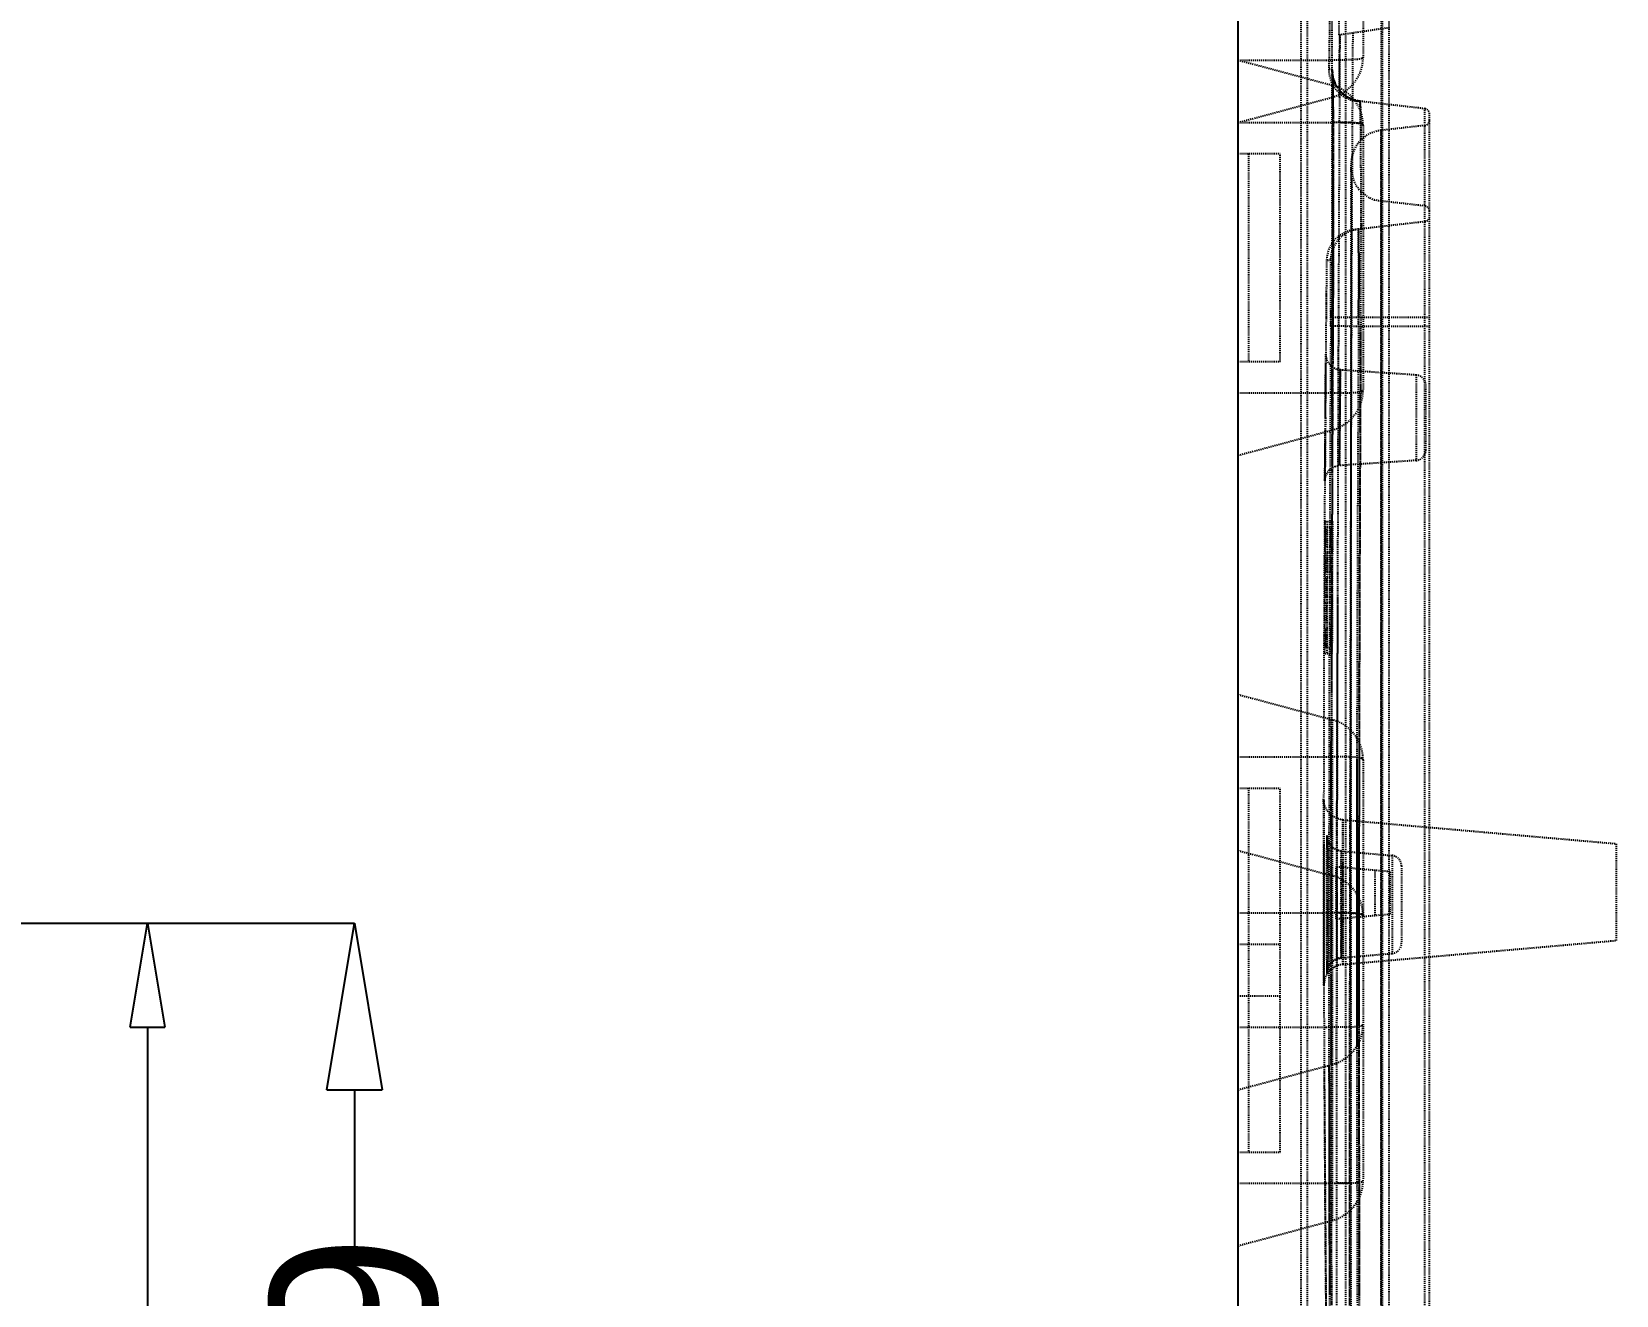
# Model space of a CAD drawing. Header units: millimetres. Extents: x 2604 to 3411, y 1248 to 1867.
# Drawn here: x 3138.2 to 3290.6, y 1534.2 to 1655.7 of the extents above; entities that cross this region are included whole.
import ezdxf

# ---------------------------------------------------------------- set-up
doc = ezdxf.new("R2010")
doc.units = ezdxf.units.MM
doc.linetypes.add('HIDDEN', pattern=[0.2, 0.1, -0.1])
doc.layers.add('DEFAULT_2', color=8, linetype='HIDDEN')
doc.styles.get("Standard").update_dxf_attribs({"font": 'arial.ttf'})
doc.dimstyles.new('STANDARD$0', dxfattribs={"dimscale": 2, "dimtxt": 3, "dimasz": 3, "dimexe": 1.25, "dimexo": 0.625, "dimgap": 0.5, "dimtad": 0, "dimdsep": 46, "dimlunit": 6, "dimtxsty": 'Standard', "dimblk": 'CLOSEDBLANK', "dimcen": 0, "dimclrt": 2, "dimazin": 2, "dimtfac": 2, "dimtmove": 1, "dimatfit": 3, "dimfxl": 0, "dimtolj": 1, "dimtzin": 0, "dimarcsym": 0})

# ---------------------------------------------------------------- blocks, each defined once
blk = doc.blocks.new('_ClosedBlank')
at = {"color": 0, "linetype": 'ByBlock', "lineweight": -2}
for p, q in [((-1, 0.1667), (0, 0)), ((-1, 0.1667), (-1, -0.1667)), ((0, 0), (-1, -0.1667))]:
    blk.add_line(p, q, dxfattribs=at)
blk = doc.blocks.new('*D12')
at = {"color": 4, "lineweight": -2, "transparency": 16777216}
for p, q in [((3112.88, 1570.02), (3149.36, 1570.02)), ((3149.36, 1560.02), (3149.36, 1505.21)), ((3149.36, 1437.94), (3149.36, 1456.5)), ((3050.21, 1427.94), (3149.36, 1427.94))]:
    blk.add_line(p, q, dxfattribs=at)
at = {"layer": 'Defpoints', "color": 0, "transparency": 16777216}
for p in [(3112.88, 1570.02), (3050.21, 1427.94), (3149.36, 1427.94)]:
    blk.add_point(p, dxfattribs=at)
at = {"color": 4, "lineweight": -2, "transparency": 16777216, "xscale": 10, "yscale": 10, "zscale": 10}
for p, rotation in [((3149.36, 1570.02), 90), ((3149.36, 1427.94), 270)]:
    blk.add_blockref('_ClosedBlank', p, dxfattribs=dict(at, rotation=rotation))
at = {"color": 6, "transparency": 16777216, "insert": (3149.36, 1480.86), "char_height": 12, "attachment_point": 5, "rotation": 90}
blk.add_mtext('\\A1;142.09', dxfattribs=at)
blk = doc.blocks.new('*D14')
at = {"color": 4, "lineweight": -2, "transparency": 16777216}
for p, q in [((3112.88, 1570.02), (3169.26, 1570.02)), ((3169.26, 1554.02), (3169.26, 1538.34)), ((3169.26, 1403.94), (3169.26, 1473.39)), ((3050.21, 1387.94), (3169.26, 1387.94))]:
    blk.add_line(p, q, dxfattribs=at)
at = {"layer": 'Defpoints', "color": 0, "transparency": 16777216}
for p in [(3112.88, 1570.02), (3169.26, 1570.02), (3050.21, 1387.94)]:
    blk.add_point(p, dxfattribs=at)
at = {"color": 4, "lineweight": -2, "transparency": 16777216, "xscale": 16, "yscale": 16, "zscale": 16}
for p, rotation in [((3169.26, 1570.02), 90), ((3169.26, 1387.94), 270)]:
    blk.add_blockref('_ClosedBlank', p, dxfattribs=dict(at, rotation=rotation))
at = {"color": 6, "transparency": 16777216, "insert": (3169.26, 1505.87), "char_height": 16, "attachment_point": 5, "rotation": 90}
blk.add_mtext('\\A1;182.09', dxfattribs=at)

msp = doc.modelspace()

# ---------------------------------------------------------------- linework, layer by layer
at = {"color": 7, "linetype": 'Continuous'}
msp.add_line((3254.223, 1355.021), (3254.223, 1785.021), dxfattribs=at)
at = {"layer": 'DEFAULT_2', "color": 8, "linetype": 'HIDDEN'}
for p, q in [((3268.726, 1448.935), (3268.726, 1703.845)), ((3267.971, 1692.99), (3267.971, 1452.453)), ((3268.061, 1693.352), (3268.061, 1451.562)), ((3260.229, 1691.586), (3260.229, 1453.415)), ((3260.847, 1691.569), (3260.847, 1453.446)), ((3264.524, 1691.391), (3264.521, 1453.786)), ((3263.258, 1617.442), (3263.258, 1682.6)), ((3263.337, 1678.743), (3262.934, 1652.119)), ((3266.223, 1678.736), (3266.223, 1653.305)), ((3263.92, 1655.458), (3263.952, 1661.07)), ((3263.92, 1655.458), (3268.826, 1656.17)), ((3263.95, 1649.701), (3263.979, 1655.466)), ((3263.979, 1655.466), (3263.962, 1652.116)), ((3265.226, 1655.647), (3265.201, 1650.649)), ((3254.223, 1653.021), (3263.258, 1653.021)), ((3254.223, 1653.021), (3263.258, 1650.6)), ((3263.247, 1652.084), (3262.952, 1652.118)), ((3263.96, 1651.699), (3263.951, 1649.88)), ((3263.962, 1652.116), (3263.96, 1651.699)), ((3263.288, 1651.366), (3263.297, 1651.004)), ((3263.297, 1651.004), (3263.307, 1650.513)), ((3263.306, 1650.527), (3263.319, 1649.591)), ((3263.951, 1649.88), (3263.95, 1649.701)), ((3254.223, 1647.021), (3263.258, 1649.442)), ((3263.319, 1649.591), (3263.338, 1647.39)), ((3263.949, 1649.439), (3263.887, 1636.048)), ((3263.95, 1649.701), (3263.949, 1649.439)), ((3263.949, 1649.439), (3263.95, 1649.701)), ((3272.163, 1648.343), (3265.608, 1649.09)), ((3272.163, 1490.139), (3272.163, 1648.343)), ((3254.223, 1647.021), (3263.258, 1647.021)), ((3263.258, 1647.021), (3263.342, 1647.021)), ((3263.338, 1647.423), (3263.354, 1642.263)), ((3272.609, 1490.638), (3272.609, 1647.844)), ((3266.223, 1646.736), (3266.223, 1621.305)), ((3272.163, 1646.735), (3267.923, 1646.252)), ((3267.923, 1646.252), (3267.923, 1492.23)), ((3254.223, 1644.021), (3258.265, 1644.021)), ((3255.223, 1644.021), (3255.223, 1624.021)), ((3258.265, 1624.021), (3258.265, 1644.021)), ((3263.354, 1642.323), (3263.343, 1633.227)), ((3265.071, 1495.425), (3265.071, 1643.057)), ((3272.163, 1638.988), (3267.923, 1639.471)), ((3272.163, 1637.481), (3265.389, 1636.709)), ((3266.028, 1637.28), (3266.027, 1636.803)), ((3266.027, 1636.803), (3266.027, 1636.731)), ((3263.887, 1636.048), (3263.854, 1628.278)), ((3262.716, 1633.76), (3262.661, 1628.178)), ((3262.716, 1633.759), (3262.686, 1630.799)), ((3263.097, 1633.777), (3262.716, 1633.746)), ((3262.716, 1633.746), (3262.716, 1633.745)), ((3263.343, 1633.327), (3263.322, 1628.28)), ((3262.686, 1630.799), (3262.662, 1628.286)), ((3263.322, 1628.28), (3263.323, 1628.555)), ((3262.661, 1628.178), (3262.63, 1624.729)), ((3262.662, 1628.286), (3262.661, 1628.178)), ((3265.79, 1627.41), (3263.117, 1627.428)), ((3263.321, 1628.176), (3263.303, 1624.726)), ((3263.322, 1628.28), (3263.321, 1628.176)), ((3263.322, 1628.28), (3263.322, 1628.28)), ((3263.322, 1628.28), (3263.322, 1628.28)), ((3265.995, 1628.264), (3263.322, 1628.28)), ((3263.854, 1628.278), (3263.835, 1623.22)), ((3272.609, 1628.264), (3265.071, 1628.264)), ((3272.609, 1627.41), (3265.071, 1627.41)), ((3265.793, 1628.268), (3265.79, 1627.41)), ((3265.995, 1628.264), (3265.991, 1627.406)), ((3254.223, 1624.021), (3258.265, 1624.021)), ((3262.601, 1618.639), (3262.638, 1624.729)), ((3262.63, 1624.729), (3262.622, 1623.83)), ((3263.303, 1624.726), (3263.296, 1623.222)), ((3262.622, 1623.83), (3262.58, 1618.64)), ((3263.296, 1623.222), (3263.274, 1618.637)), ((3263.835, 1623.22), (3263.802, 1614.033)), ((3271.312, 1622.736), (3264.038, 1623.219)), ((3271.312, 1622.736), (3271.312, 1614.521)), ((3254.223, 1621.021), (3263.258, 1621.021)), ((3272.25, 1615.525), (3272.25, 1621.732)), ((3262.58, 1618.64), (3262.572, 1617.594)), ((3263.274, 1618.637), (3263.269, 1617.591)), ((3254.223, 1615.021), (3263.258, 1617.442)), ((3262.572, 1617.594), (3262.561, 1616.063)), ((3263.269, 1617.591), (3263.254, 1614.035)), ((3262.561, 1616.063), (3262.539, 1612.778)), ((3263.254, 1614.035), (3263.248, 1612.597)), ((3263.802, 1614.033), (3263.782, 1608.062)), ((3271.312, 1614.521), (3263.95, 1614.032)), ((3262.539, 1612.778), (3262.538, 1612.6)), ((3262.551, 1612.619), (3262.551, 1612.602)), ((3263.248, 1612.597), (3263.232, 1608.639)), ((3262.54, 1595.948), (3262.592, 1608.64)), ((3263.256, 1608.065), (3262.591, 1608.065)), ((3262.592, 1608.64), (3263.278, 1608.64)), ((3262.615, 1606.217), (3262.624, 1608.065)), ((3262.672, 1606.217), (3262.681, 1608.065)), ((3262.705, 1606.217), (3262.714, 1608.065)), ((3262.741, 1606.217), (3262.749, 1608.065)), ((3262.773, 1608.064), (3262.765, 1606.216)), ((3262.776, 1608.64), (3262.773, 1608.064)), ((3263.042, 1595.948), (3263.094, 1608.64)), ((3263.118, 1606.217), (3263.126, 1608.065)), ((3263.175, 1606.217), (3263.183, 1608.065)), ((3263.208, 1606.217), (3263.216, 1608.065)), ((3263.23, 1608.062), (3263.223, 1606.214)), ((3263.232, 1608.639), (3263.23, 1608.062)), ((3263.278, 1608.64), (3263.231, 1595.948)), ((3263.782, 1608.062), (3263.777, 1606.215)), ((3263.248, 1606.217), (3262.606, 1606.217)), ((3262.765, 1606.216), (3262.763, 1605.641)), ((3263.223, 1606.214), (3263.221, 1605.639)), ((3263.777, 1606.215), (3263.775, 1605.639)), ((3263.246, 1605.641), (3262.58, 1605.641)), ((3262.605, 1603.794), (3262.613, 1605.641)), ((3262.662, 1603.794), (3262.67, 1605.641)), ((3262.695, 1603.794), (3262.703, 1605.641)), ((3262.75, 1603.794), (3262.758, 1605.641)), ((3262.763, 1605.641), (3262.755, 1603.793)), ((3263.107, 1603.794), (3263.115, 1605.641)), ((3263.165, 1603.794), (3263.172, 1605.641)), ((3263.198, 1603.794), (3263.206, 1605.641)), ((3263.221, 1605.639), (3263.215, 1603.791)), ((3263.775, 1605.639), (3263.769, 1603.792)), ((3263.236, 1603.218), (3262.569, 1603.218)), ((3263.238, 1603.794), (3262.595, 1603.794)), ((3262.595, 1601.37), (3262.602, 1603.218)), ((3262.653, 1601.37), (3262.66, 1603.218)), ((3262.686, 1601.37), (3262.693, 1603.218)), ((3262.722, 1601.37), (3262.729, 1603.218)), ((3262.753, 1603.217), (3262.746, 1601.37)), ((3262.755, 1603.793), (3262.753, 1603.217)), ((3263.097, 1601.37), (3263.105, 1603.218)), ((3263.155, 1601.37), (3263.162, 1603.218)), ((3263.188, 1601.37), (3263.196, 1603.218)), ((3263.213, 1603.215), (3263.207, 1601.368)), ((3263.215, 1603.791), (3263.213, 1603.215)), ((3263.768, 1603.215), (3263.762, 1601.368)), ((3263.769, 1603.792), (3263.768, 1603.215)), ((3263.229, 1601.37), (3262.585, 1601.37)), ((3262.746, 1601.37), (3262.744, 1600.794)), ((3263.207, 1601.368), (3263.205, 1600.792)), ((3263.762, 1601.368), (3263.761, 1600.792)), ((3263.227, 1600.795), (3262.559, 1600.795)), ((3262.586, 1598.947), (3262.593, 1600.795)), ((3262.644, 1598.947), (3262.651, 1600.795)), ((3262.677, 1598.947), (3262.684, 1600.795)), ((3262.714, 1598.947), (3262.72, 1600.795)), ((3262.744, 1600.794), (3262.738, 1598.946)), ((3263.088, 1598.947), (3263.095, 1600.795)), ((3263.147, 1598.947), (3263.153, 1600.795)), ((3263.18, 1598.947), (3263.186, 1600.795)), ((3263.205, 1600.792), (3263.199, 1598.944)), ((3263.76, 1600.375), (3263.756, 1598.946)), ((3263.761, 1600.792), (3263.76, 1600.375)), ((3263.219, 1598.371), (3262.55, 1598.371)), ((3263.221, 1598.947), (3262.576, 1598.947)), ((3262.578, 1596.524), (3262.584, 1598.371)), ((3262.615, 1598.371), (3262.609, 1596.524)), ((3262.653, 1596.524), (3262.658, 1598.371)), ((3262.687, 1596.524), (3262.693, 1598.371)), ((3262.725, 1596.524), (3262.731, 1598.371)), ((3262.736, 1598.371), (3262.73, 1596.526)), ((3262.738, 1598.946), (3262.736, 1598.371)), ((3263.08, 1596.524), (3263.086, 1598.371)), ((3263.118, 1598.371), (3263.112, 1596.524)), ((3263.155, 1596.524), (3263.161, 1598.371)), ((3263.19, 1596.524), (3263.196, 1598.371)), ((3263.197, 1598.369), (3263.192, 1596.652)), ((3263.199, 1598.944), (3263.197, 1598.369)), ((3263.754, 1598.37), (3263.749, 1596.523)), ((3263.756, 1598.946), (3263.754, 1598.37)), ((3263.192, 1596.652), (3263.192, 1596.524)), ((3262.54, 1595.948), (3263.231, 1595.948)), ((3263.213, 1596.524), (3262.544, 1596.524)), ((3262.73, 1596.526), (3262.728, 1595.948)), ((3263.191, 1595.947), (3263.181, 1592.257)), ((3263.192, 1596.524), (3263.191, 1595.947)), ((3263.749, 1596.523), (3263.732, 1589.599)), ((3254.223, 1592.021), (3263.258, 1589.6)), ((3263.181, 1592.257), (3263.175, 1589.6)), ((3262.442, 1589.601), (3262.433, 1581.978)), ((3262.442, 1589.817), (3262.442, 1589.601)), ((3262.962, 1589.601), (3262.96, 1588.638)), ((3262.963, 1589.678), (3262.962, 1589.601)), ((3263.151, 1575.429), (3263.173, 1588.919)), ((3263.175, 1589.6), (3263.16, 1581.977)), ((3263.173, 1588.919), (3263.175, 1589.6)), ((3263.258, 1589.6), (3263.258, 1541.442)), ((3263.703, 1575.429), (3263.731, 1589.42)), ((3263.731, 1589.42), (3263.712, 1580.126)), ((3263.732, 1589.599), (3263.731, 1589.42)), ((3263.731, 1589.42), (3263.732, 1589.599)), ((3262.96, 1588.638), (3262.941, 1575.429)), ((3264.975, 1588.607), (3264.925, 1557.389)), ((3265.632, 1587.819), (3265.628, 1585.736)), ((3254.223, 1586.021), (3263.258, 1586.021)), ((3265.843, 1587.384), (3265.84, 1585.736)), ((3265.628, 1585.736), (3265.615, 1560.305)), ((3266.223, 1585.736), (3266.223, 1545.305)), ((3254.223, 1583.021), (3258.265, 1583.021)), ((3255.223, 1583.021), (3255.223, 1548.021)), ((3258.265, 1548.021), (3258.265, 1583.021)), ((3262.433, 1581.978), (3262.434, 1581.812)), ((3262.44, 1577.493), (3262.433, 1581.978)), ((3262.434, 1581.812), (3262.44, 1577.494)), ((3263.16, 1581.977), (3263.158, 1580.931)), ((3263.158, 1580.463), (3263.155, 1578.457)), ((3263.158, 1580.931), (3263.158, 1580.463)), ((3263.711, 1579.975), (3263.706, 1577.102)), ((3263.712, 1580.126), (3263.711, 1579.975)), ((3264.267, 1579.975), (3290.567, 1577.674)), ((3264.29, 1566.069), (3264.267, 1579.975)), ((3264.268, 1579.975), (3264.272, 1577.575)), ((3263.155, 1578.298), (3263.154, 1577.494)), ((3263.155, 1578.457), (3263.155, 1578.298)), ((3254.223, 1577.021), (3263.258, 1574.6)), ((3262.44, 1577.494), (3262.452, 1566.691)), ((3262.452, 1566.69), (3262.44, 1577.493)), ((3262.773, 1578.027), (3262.78, 1577.692)), ((3262.78, 1577.692), (3262.789, 1576.928)), ((3262.789, 1576.928), (3262.8, 1575.386)), ((3263.153, 1576.964), (3263.151, 1575.43)), ((3263.154, 1577.494), (3263.153, 1576.964)), ((3263.706, 1576.963), (3263.703, 1575.429)), ((3263.706, 1577.102), (3263.706, 1576.963)), ((3264.124, 1576.962), (3269.012, 1576.535)), ((3264.272, 1577.575), (3264.275, 1575.91)), ((3290.567, 1577.674), (3290.567, 1568.368)), ((3262.8, 1575.386), (3262.808, 1572.321)), ((3263.629, 1570.421), (3263.637, 1575.434)), ((3268.788, 1574.983), (3263.637, 1575.434)), ((3263.69, 1575.429), (3263.686, 1572.927)), ((3263.703, 1575.429), (3263.695, 1570.426)), ((3263.695, 1570.426), (3263.703, 1575.429)), ((3264.275, 1575.91), (3264.278, 1574.011)), ((3269.012, 1576.535), (3269.012, 1567.128)), ((3269.929, 1575.533), (3269.929, 1568.129)), ((3264.278, 1574.011), (3264.283, 1570.413)), ((3267.366, 1575.108), (3267.366, 1570.748)), ((3268.788, 1574.983), (3268.788, 1570.872)), ((3262.808, 1572.321), (3262.803, 1568.954)), ((3263.686, 1572.927), (3263.682, 1570.426)), ((3254.223, 1571.021), (3263.258, 1571.021)), ((3268.788, 1570.872), (3263.629, 1570.421)), ((3262.939, 1570.426), (3262.945, 1556.442)), ((3263.147, 1570.426), (3263.145, 1566.702)), ((3263.145, 1556.442), (3263.147, 1570.426)), ((3263.679, 1556.602), (3263.695, 1570.426)), ((3263.695, 1570.426), (3263.69, 1566.701)), ((3264.283, 1570.413), (3264.284, 1570.133)), ((3264.284, 1570.133), (3264.288, 1567.172)), ((3254.223, 1568.021), (3258.265, 1568.021)), ((3262.803, 1568.954), (3262.792, 1567.142)), ((3264.289, 1566.069), (3290.567, 1568.368)), ((3262.452, 1566.691), (3262.455, 1564.104)), ((3262.455, 1564.104), (3262.452, 1566.69)), ((3262.784, 1566.337), (3262.778, 1565.928)), ((3262.792, 1567.142), (3262.784, 1566.337)), ((3263.145, 1566.149), (3263.144, 1565.546)), ((3263.145, 1566.702), (3263.145, 1566.149)), ((3263.69, 1566.555), (3263.689, 1566.07)), ((3263.689, 1566.07), (3263.689, 1565.904)), ((3263.69, 1566.701), (3263.69, 1566.555)), ((3264.123, 1566.7), (3269.012, 1567.128)), ((3264.288, 1567.172), (3264.289, 1566.069)), ((3263.144, 1565.546), (3263.144, 1565.368)), ((3263.144, 1565.368), (3263.144, 1565.204)), ((3263.144, 1565.204), (3263.144, 1565.017)), ((3263.144, 1565.017), (3263.144, 1564.061)), ((3263.689, 1565.904), (3263.679, 1556.602)), ((3258.265, 1563.021), (3254.223, 1563.021)), ((3262.455, 1564.104), (3262.454, 1564.06)), ((3262.454, 1564.06), (3262.455, 1564.104)), ((3262.454, 1564.06), (3262.482, 1556.438)), ((3263.144, 1564.061), (3263.145, 1556.441)), ((3254.223, 1560.021), (3263.258, 1560.021)), ((3265.615, 1560.305), (3265.616, 1558.213)), ((3265.818, 1560.305), (3265.818, 1558.603)), ((3265.818, 1558.603), (3265.849, 1534.251)), ((3254.223, 1554.021), (3263.258, 1556.442)), ((3262.482, 1556.438), (3262.483, 1556.234)), ((3262.483, 1556.234), (3262.485, 1555.858)), ((3262.485, 1555.858), (3262.712, 1524.445)), ((3262.945, 1556.442), (3262.945, 1556.36)), ((3263.145, 1556.441), (3263.146, 1555.811)), ((3263.146, 1555.811), (3263.159, 1543.081)), ((3263.679, 1556.602), (3263.678, 1556.441)), ((3263.678, 1556.441), (3263.679, 1556.602)), ((3254.223, 1548.021), (3258.265, 1548.021)), ((3254.223, 1545.021), (3263.258, 1545.021)), ((3263.159, 1543.081), (3263.178, 1533.388)), ((3254.223, 1539.021), (3263.258, 1541.442)), ((3265.849, 1534.251), (3265.851, 1533.395))]:
    msp.add_line(p, q, dxfattribs=at)
for points in [[(3263.274, 1651.701), (3263.274, 1651.703), (3263.276, 1651.678), (3263.279, 1651.608), (3263.283, 1651.503), (3263.288, 1651.366)], [(3265.921, 1649.054), (3265.165, 1649.241), (3264.468, 1649.627), (3263.932, 1650.137), (3263.566, 1650.703), (3263.369, 1651.209), (3263.296, 1651.533), (3263.277, 1651.668), (3263.274, 1651.701)], [(3264.038, 1623.219), (3263.706, 1623.279), (3263.148, 1623.589), (3262.769, 1624.102), (3262.637, 1624.724)], [(3262.601, 1618.639), (3262.552, 1612.682), (3262.552, 1612.646)], [(3262.551, 1612.6), (3262.551, 1612.598), (3262.551, 1612.613), (3262.557, 1612.686), (3262.58, 1612.839), (3262.628, 1613.015), (3262.704, 1613.2), (3262.809, 1613.379), (3262.942, 1613.548), (3263.105, 1613.701), (3263.298, 1613.834), (3263.519, 1613.939), (3263.765, 1614.009), (3263.95, 1614.032)], [(3262.765, 1578.298), (3262.765, 1578.303), (3262.765, 1578.291), (3262.768, 1578.237), (3262.77, 1578.148), (3262.773, 1578.027)], [(3264.124, 1576.962), (3263.75, 1577.044), (3263.4, 1577.224), (3263.123, 1577.471), (3262.929, 1577.754), (3262.818, 1578.026), (3262.772, 1578.234), (3262.765, 1578.298)], [(3262.765, 1565.368), (3262.764, 1565.355), (3262.767, 1565.391), (3262.795, 1565.55), (3262.887, 1565.823), (3263.064, 1566.119), (3263.333, 1566.39), (3263.688, 1566.595), (3264.123, 1566.7)], [(3262.778, 1565.928), (3262.772, 1565.625), (3262.77, 1565.513), (3262.767, 1565.428), (3262.765, 1565.374), (3262.765, 1565.368)]]:
    msp.add_lwpolyline(points, dxfattribs=at)
for centre, radius, start, end in [((8466.604, 1579.341), 5204.172, 178.705048, 179.198631), ((26375.927, 1535.698), 23111.012, 179.7026243, 180.1131093), ((3262.223, 1653.305), 4, 285, 0), ((3265.949, 1652.085), 3.015, 179.34872, 263.5), ((3266.262, 1652.05), 3.015, 179.34694, 263.49908), ((3262.223, 1646.736), 4, 0, 75), ((3039.066, 1647.078), 224.268, 0.6337, 0.81236), ((3266.22, 1652.013), 2.959, 220.56838, 227.12882), ((26384.196, 1535.619), 23119.282, 179.7149224, 179.8686809), ((2858.328, 1645.192), 405.016, 0.40557, 0.61774), ((26378.064, 1535.717), 23114.395, 179.7181049, 179.8664368), ((3266.282, 1652.079), 3.049, 227.11135, 230.51313), ((3272.106, 1647.844), 0.502, 0, 83.5), ((3263.505, 1517.006), 130.015, 89.80563, 90.07201), ((3272.106, 1647.234), 0.502, 276.49935, 359.99463), ((3268.287, 1643.057), 3.216, 96.50001, 179.99774), ((2559.427, 1640.112), 706.6, 0.029197, 0.428015), ((3268.287, 1642.666), 3.216, 179.99788, 263.49983), ((1915.59, 1638.794), 1350.438, 359.935749, 0.071196), ((3272.106, 1638.489), 0.502, 359.99088, 83.49901), ((3272.106, 1637.98), 0.502, 276.5, 360), ((3265.731, 1633.713), 3.015, 96.5, 179.38362), ((3266.112, 1633.757), 3.015, 96.50121, 179.60857), ((1480.82, 1639.323), 1785.209, 359.64505, 359.916811), ((2549.802, 1631.425), 713.327, 359.678909, 359.811319), ((13296.395, 1567.624), 10033.456, 179.6584916, 180.1906419), ((13296.479, 1567.623), 10033.541, 179.6584902, 179.8740562), ((15558.416, 1562.124), 12295.272, 179.6917113, 179.8719616), ((13284.347, 1567.625), 10018.736, 179.6580975, 180.1908697), ((13284.868, 1567.622), 10019.256, 179.6580997, 179.8845024), ((15571.86, 1562.13), 12306.042, 179.6920846, 180.2416983), ((15574.05, 1562.126), 12308.232, 179.6961187, 179.8824238), ((3271.245, 1621.733), 1.005, 0, 86.2), ((3262.223, 1621.305), 4, 285, 0), ((3263.383, 1762.75), 141.73, 269.94958, 270.18713), ((3271.245, 1615.524), 1.005, 273.8, 0), ((8464.093, 1579.373), 5201.661, 179.634007, 179.88496), ((3262.223, 1585.736), 4, 0, 75), ((15574.374, 1562.125), 12308.557, 179.8900913, 180.0084744), ((3264.223, 1578.457), 1.469, 179.97619, 186.05958), ((3268.924, 1575.533), 1.005, 0, 85), ((3262.223, 1570.736), 4, 0, 75), ((3702.365, 1571.916), 438.297, 179.73465, 180.11019), ((3263.515, 1408.418), 162.603, 89.92844, 90.09054), ((3263.598, 1485.317), 85.704, 89.75709, 89.91951), ((3694.94, 1571.823), 430.871, 180.09965, 180.28643), ((3268.924, 1568.129), 1.005, 275, 0), ((3264.224, 1565.205), 1.47, 173.79142, 180.02131), ((3264.346, 1564.173), 1.851, 130.585, 137.53208), ((3262.223, 1560.305), 4, 285, 0), ((26373.523, 1535.743), 23108.608, 179.9463304, 180.0944827), ((13284.908, 1567.624), 10019.296, 180.0538204, 180.3233974), ((8464.352, 1579.375), 5201.921, 180.259557, 180.566756), ((13296.141, 1567.625), 10033.203, 180.0643256, 180.3230487), ((15557.857, 1562.125), 12294.713, 180.0264855, 180.2419581), ((26390.828, 1535.69), 23127.159, 179.9485907, 180.0918874), ((3262.223, 1545.305), 4, 285, 0), ((3263.402, 1656.452), 111.431, 269.92596, 270.14149)]:
    msp.add_arc(centre, radius, start, end, dxfattribs=at)
for points, knots in [([(3263.92, 1655.458), (3263.923, 1655.926), (3263.941, 1657.095), (3263.928, 1658.965), (3263.948, 1660.368), (3263.952, 1661.07)], [0, 0, 0, 0, 0.2500013, 0.6250004, 1, 1, 1, 1]), ([(3266.223, 1653.308), (3266.223, 1653.218), (3265.999, 1653.123), (3265.731, 1653.085), (3265.37, 1653.05), (3264.938, 1653.032), (3264.222, 1653.019), (3263.655, 1653.02), (3263.258, 1653.021)], [0, 0, 0, 0, 0.0884729, 0.1755188, 0.2928143, 0.4379612, 0.6072735, 1, 1, 1, 1]), ([(3263.758, 1650.371), (3263.585, 1650.63), (3263.325, 1651.186), (3263.244, 1651.793), (3263.247, 1652.084)], [0, 0, 0, 0, 0.5166033, 1, 1, 1, 1]), ([(3263.247, 1652.076), (3263.25, 1652.076), (3263.253, 1652.062), (3263.258, 1652.043), (3263.262, 1652.004), (3263.268, 1651.928), (3263.276, 1651.796), (3263.284, 1651.596), (3263.291, 1651.339), (3263.298, 1651.027), (3263.305, 1650.66), (3263.315, 1650.065), (3263.325, 1649.191), (3263.335, 1647.994), (3263.343, 1646.607), (3263.349, 1645.044), (3263.353, 1643.32), (3263.357, 1640.748), (3263.355, 1637.265), (3263.343, 1632.861), (3263.33, 1629.827), (3263.322, 1628.28)], [0, 0, 0, 0, 0.0003839, 0.0013344, 0.002877, 0.0050148, 0.0110756, 0.0195108, 0.0303063, 0.0434324, 0.0588552, 0.0765404, 0.1185329, 0.1689935, 0.2274513, 0.2933316, 0.3660132, 0.44479, 0.6175632, 0.8050286, 1, 1, 1, 1]), ([(3263.288, 1651.442), (3263.285, 1651.534), (3263.28, 1651.692), (3263.272, 1651.874), (3263.264, 1651.978), (3263.26, 1652.03), (3263.254, 1652.056), (3263.251, 1652.075), (3263.247, 1652.076)], [0, 0, 0, 0, 0.4330218, 0.7441383, 0.8537876, 0.9327771, 0.9811922, 1, 1, 1, 1]), ([(3263.312, 1650.258), (3263.31, 1650.375), (3263.304, 1650.77), (3263.296, 1651.165), (3263.288, 1651.442)], [0, 0, 0, 0, 0.2968368, 1, 1, 1, 1]), ([(3265.921, 1649.054), (3265.643, 1649.086), (3265.076, 1649.232), (3264.573, 1649.536), (3264.343, 1649.725)], [0, 0, 0, 0, 0.4835868, 1, 1, 1, 1]), ([(3265.92, 1649.054), (3265.923, 1649.054), (3265.927, 1649.038), (3265.932, 1649.016), (3265.937, 1648.972), (3265.944, 1648.886), (3265.952, 1648.734), (3265.957, 1648.604), (3265.96, 1648.528)], [0, 0, 0, 0, 0.0196294, 0.0684785, 0.1477841, 0.2576184, 0.5684801, 1, 1, 1, 1]), ([(3265.995, 1628.264), (3266.004, 1629.615), (3266.017, 1632.265), (3266.028, 1636.113), (3266.03, 1639.156), (3266.027, 1641.403), (3266.023, 1642.91), (3266.016, 1644.276), (3266.008, 1645.487), (3265.998, 1646.533), (3265.988, 1647.297), (3265.979, 1647.817), (3265.972, 1648.137), (3265.965, 1648.41), (3265.957, 1648.633), (3265.949, 1648.809), (3265.941, 1648.933), (3265.934, 1649.011), (3265.927, 1649.042), (3265.923, 1649.054), (3265.921, 1649.054)], [0, 0, 0, 0, 0.1949184, 0.3823772, 0.5551259, 0.6339343, 0.7066419, 0.7725005, 0.8309385, 0.8814288, 0.9234445, 0.941117, 0.9565162, 0.9696196, 0.9804045, 0.9888487, 0.9949315, 0.9986361, 0.9995987, 1, 1, 1, 1]), ([(3265.96, 1648.528), (3265.974, 1648.118), (3265.992, 1647.072), (3266.003, 1646.026), (3266.008, 1645.391)], [0, 0, 0, 0, 0.3919509, 1, 1, 1, 1]), ([(3266.223, 1646.733), (3266.223, 1646.823), (3265.999, 1646.918), (3265.731, 1646.956), (3265.37, 1646.991), (3264.938, 1647.009), (3264.222, 1647.022), (3263.655, 1647.021), (3263.258, 1647.021)], [0, 0, 0, 0, 0.0884729, 0.1755188, 0.2928143, 0.4379612, 0.6072735, 1, 1, 1, 1]), ([(3263.323, 1628.555), (3263.343, 1632.241), (3263.361, 1638.743), (3263.354, 1645.244), (3263.334, 1648.059)], [0, 0, 0, 0, 0.5670129, 1, 1, 1, 1]), ([(3263.946, 1647.02), (3264.259, 1647.019), (3264.702, 1647.015), (3265.257, 1646.997), (3265.588, 1646.974), (3265.853, 1646.939), (3266.046, 1646.893), (3266.183, 1646.84), (3266.223, 1646.765), (3266.223, 1646.734)], [0, 0, 0, 0, 0.3974535, 0.5644854, 0.7059721, 0.819561, 0.9038446, 0.9601031, 1, 1, 1, 1]), ([(3265.79, 1627.41), (3265.793, 1628.017), (3265.797, 1629.209), (3265.801, 1630.94), (3265.802, 1632.535), (3265.801, 1633.751), (3265.798, 1634.61), (3265.796, 1635.155), (3265.793, 1635.625), (3265.79, 1636.015), (3265.787, 1636.289), (3265.783, 1636.466), (3265.781, 1636.567), (3265.778, 1636.643), (3265.778, 1636.704), (3265.771, 1636.728), (3265.774, 1636.753), (3265.77, 1636.752)], [0, 0, 0, 0, 0.195076, 0.3828123, 0.5557049, 0.7072802, 0.77318, 0.8316361, 0.8820748, 0.9240007, 0.9570396, 0.9701131, 0.9808403, 0.9892048, 0.995192, 0.9987892, 1, 1, 1, 1]), ([(3265.77, 1636.752), (3265.772, 1636.752), (3265.772, 1636.742), (3265.775, 1636.731), (3265.776, 1636.704), (3265.779, 1636.652), (3265.781, 1636.56), (3265.783, 1636.481), (3265.784, 1636.435)], [0, 0, 0, 0, 0.0161846, 0.0632605, 0.1416433, 0.2512778, 0.5638532, 1, 1, 1, 1]), ([(3265.784, 1636.435), (3265.791, 1636.056), (3265.797, 1635.055), (3265.805, 1632.333), (3265.799, 1629.99), (3265.793, 1628.268)], [0, 0, 0, 0, 0.1393442, 0.3674687, 1, 1, 1, 1]), ([(3263.097, 1633.777), (3263.1, 1633.777), (3263.1, 1633.761), (3263.104, 1633.744), (3263.105, 1633.703), (3263.109, 1633.624), (3263.112, 1633.485), (3263.116, 1633.277), (3263.119, 1633.011), (3263.122, 1632.692), (3263.124, 1632.322), (3263.127, 1631.738), (3263.128, 1630.912), (3263.127, 1629.827), (3263.123, 1628.651), (3263.119, 1627.841), (3263.117, 1627.428)], [0, 0, 0, 0, 0.00124, 0.0048404, 0.0108261, 0.0191875, 0.0429806, 0.0760131, 0.1179337, 0.1683676, 0.2268196, 0.2927155, 0.4442833, 0.6171741, 0.8049167, 1, 1, 1, 1]), ([(3263.124, 1629.076), (3263.125, 1629.402), (3263.127, 1630.03), (3263.128, 1630.928), (3263.127, 1631.733), (3263.124, 1632.336), (3263.122, 1632.755), (3263.119, 1633.017), (3263.117, 1633.242), (3263.114, 1633.429), (3263.11, 1633.574), (3263.107, 1633.671), (3263.104, 1633.726), (3263.102, 1633.754), (3263.1, 1633.767), (3263.099, 1633.777), (3263.097, 1633.777)], [0, 0, 0, 0, 0.2077675, 0.4005483, 0.5733259, 0.7214093, 0.7849427, 0.840873, 0.8888228, 0.9285021, 0.9596279, 0.9819728, 0.9898186, 0.9954337, 0.9988136, 1, 1, 1, 1]), ([(3262.638, 1624.729), (3262.635, 1624.728), (3262.64, 1624.714), (3262.634, 1624.696), (3262.637, 1624.657), (3262.635, 1624.607), (3262.634, 1624.541), (3262.633, 1624.426), (3262.631, 1624.247), (3262.628, 1623.992), (3262.625, 1623.686), (3262.622, 1623.332), (3262.616, 1622.772), (3262.609, 1621.98), (3262.601, 1620.94), (3262.592, 1619.813), (3262.586, 1619.036), (3262.583, 1618.64)], [0, 0, 0, 0, 0.0012252, 0.004854, 0.0108712, 0.0192603, 0.0300053, 0.0430897, 0.0761625, 0.1181132, 0.1685321, 0.2269837, 0.2928711, 0.4443094, 0.6171729, 0.8050569, 1, 1, 1, 1]), ([(3264.038, 1623.219), (3264.036, 1623.219), (3264.04, 1623.208), (3264.036, 1623.195), (3264.037, 1623.165), (3264.035, 1623.108), (3264.034, 1623.007), (3264.031, 1622.857), (3264.029, 1622.665), (3264.025, 1622.434), (3264.022, 1622.167), (3264.017, 1621.745), (3264.01, 1621.148), (3264.001, 1620.364), (3263.992, 1619.513), (3263.986, 1618.927), (3263.983, 1618.629)], [0, 0, 0, 0, 0.0012123, 0.0048282, 0.010833, 0.0192106, 0.0430187, 0.0760732, 0.1180091, 0.1684165, 0.2268603, 0.292744, 0.444188, 0.6170755, 0.8050013, 1, 1, 1, 1]), ([(3264.002, 1618.629), (3264.004, 1618.927), (3264.01, 1619.513), (3264.017, 1620.363), (3264.024, 1621.146), (3264.029, 1621.744), (3264.033, 1622.166), (3264.035, 1622.433), (3264.036, 1622.664), (3264.038, 1622.856), (3264.038, 1623.007), (3264.039, 1623.108), (3264.038, 1623.165), (3264.04, 1623.195), (3264.036, 1623.208), (3264.04, 1623.219), (3264.038, 1623.219)], [0, 0, 0, 0, 0.1949394, 0.3827234, 0.5555569, 0.7070336, 0.7729524, 0.8314114, 0.8818477, 0.9238188, 0.9568887, 0.9807242, 0.9891229, 0.9951484, 0.9987803, 1, 1, 1, 1]), ([(3263.258, 1621.021), (3263.655, 1621.02), (3264.223, 1621.02), (3264.937, 1621.033), (3265.373, 1621.05), (3265.724, 1621.082), (3265.96, 1621.123), (3266.099, 1621.169), (3266.184, 1621.21), (3266.223, 1621.271), (3266.223, 1621.308)], [0, 0, 0, 0, 0.3907811, 0.5592539, 0.7036674, 0.8203997, 0.9070596, 0.9389009, 0.9636901, 1, 1, 1, 1]), ([(3262.583, 1618.64), (3262.568, 1616.616), (3262.521, 1608.869), (3262.581, 1615.918), (3262.594, 1617.593)], [0, 0, 0, 0, 0.54715, 1, 1, 1, 1]), ([(3263.983, 1618.629), (3263.981, 1618.33), (3263.975, 1617.744), (3263.967, 1616.893), (3263.961, 1616.108), (3263.956, 1615.51), (3263.953, 1615.087), (3263.951, 1614.819), (3263.95, 1614.588), (3263.949, 1614.396), (3263.949, 1614.245), (3263.948, 1614.144), (3263.949, 1614.087), (3263.947, 1614.056), (3263.951, 1614.044), (3263.948, 1614.032), (3263.95, 1614.032)], [0, 0, 0, 0, 0.1949028, 0.3826864, 0.5555409, 0.7070466, 0.772979, 0.8314487, 0.8818922, 0.9238658, 0.9569327, 0.9807592, 0.9891512, 0.9951683, 0.9987905, 1, 1, 1, 1]), ([(3263.95, 1614.032), (3263.952, 1614.033), (3263.948, 1614.044), (3263.952, 1614.057), (3263.951, 1614.087), (3263.954, 1614.144), (3263.954, 1614.245), (3263.957, 1614.396), (3263.959, 1614.588), (3263.962, 1614.819), (3263.966, 1615.087), (3263.97, 1615.51), (3263.977, 1616.108), (3263.985, 1616.892), (3263.993, 1617.744), (3263.999, 1618.33), (3264.002, 1618.629)], [0, 0, 0, 0, 0.0012267, 0.004856, 0.0108738, 0.0192642, 0.0430972, 0.0761754, 0.1181331, 0.1685598, 0.2270197, 0.2929153, 0.4443669, 0.6172335, 0.8051018, 1, 1, 1, 1]), ([(3266.223, 1585.733), (3266.223, 1585.823), (3265.999, 1585.918), (3265.731, 1585.956), (3265.37, 1585.991), (3264.938, 1586.009), (3264.222, 1586.022), (3263.655, 1586.021), (3263.258, 1586.021)], [0, 0, 0, 0, 0.0884729, 0.1755188, 0.2928143, 0.4379612, 0.6072735, 1, 1, 1, 1]), ([(3263.149, 1580.44), (3262.921, 1580.629), (3262.566, 1581.114), (3262.432, 1581.696), (3262.433, 1581.978)], [0, 0, 0, 0, 0.5122959, 1, 1, 1, 1]), ([(3264.268, 1579.974), (3264.172, 1579.983), (3263.77, 1580.053), (3263.389, 1580.243), (3263.149, 1580.44)], [0, 0, 0, 0, 0.2380018, 1, 1, 1, 1]), ([(3262.754, 1578.458), (3262.749, 1578.458), (3262.753, 1578.422), (3262.743, 1578.384), (3262.743, 1578.292), (3262.738, 1578.178), (3262.735, 1578.027), (3262.729, 1577.764), (3262.726, 1577.551), (3262.724, 1577.399)], [0, 0, 0, 0, 0.016298, 0.0643333, 0.1440227, 0.2550862, 0.3971146, 0.5692546, 1, 1, 1, 1]), ([(3262.767, 1578.28), (3262.766, 1578.306), (3262.764, 1578.349), (3262.763, 1578.408), (3262.756, 1578.435), (3262.758, 1578.457), (3262.754, 1578.458)], [0, 0, 0, 0, 0.4333935, 0.7447757, 0.9335007, 1, 1, 1, 1]), ([(3262.784, 1577.438), (3262.782, 1577.529), (3262.778, 1577.809), (3262.774, 1578.09), (3262.767, 1578.28)], [0, 0, 0, 0, 0.322931, 1, 1, 1, 1]), ([(3262.724, 1577.399), (3262.7, 1575.53), (3262.698, 1571.804), (3262.701, 1568.078), (3262.725, 1566.221)], [0, 0, 0, 0, 0.5016336, 1, 1, 1, 1]), ([(3262.783, 1566.267), (3262.807, 1568.135), (3262.81, 1571.859), (3262.808, 1575.582), (3262.784, 1577.438)], [0, 0, 0, 0, 0.5016158, 1, 1, 1, 1]), ([(3264.124, 1576.962), (3263.936, 1576.979), (3263.564, 1577.084), (3263.257, 1577.32), (3263.132, 1577.461)], [0, 0, 0, 0, 0.4995857, 1, 1, 1, 1]), ([(3264.124, 1576.962), (3264.119, 1576.963), (3264.121, 1576.935), (3264.113, 1576.905), (3264.112, 1576.835), (3264.107, 1576.746), (3264.104, 1576.629), (3264.098, 1576.426), (3264.093, 1576.114), (3264.087, 1575.676), (3264.081, 1575.159), (3264.077, 1574.573), (3264.074, 1574.161), (3264.073, 1573.946)], [0, 0, 0, 0, 0.0044709, 0.0175141, 0.039146, 0.0692948, 0.1078501, 0.1545817, 0.271529, 0.4178451, 0.5904356, 0.7858473, 1, 1, 1, 1]), ([(3264.123, 1566.7), (3264.126, 1566.701), (3264.126, 1566.713), (3264.13, 1566.728), (3264.131, 1566.761), (3264.136, 1566.826), (3264.14, 1566.938), (3264.144, 1567.107), (3264.149, 1567.322), (3264.154, 1567.58), (3264.158, 1567.879), (3264.163, 1568.351), (3264.169, 1569.019), (3264.174, 1569.894), (3264.177, 1570.844), (3264.178, 1571.831), (3264.177, 1572.819), (3264.174, 1573.769), (3264.17, 1574.644), (3264.164, 1575.311), (3264.159, 1575.783), (3264.154, 1576.082), (3264.15, 1576.34), (3264.145, 1576.555), (3264.14, 1576.724), (3264.136, 1576.837), (3264.132, 1576.901), (3264.13, 1576.934), (3264.126, 1576.95), (3264.126, 1576.962), (3264.124, 1576.962)], [0, 0, 0, 0, 0.0006778, 0.0025254, 0.0055597, 0.0097764, 0.0217279, 0.0382908, 0.0592854, 0.084514, 0.1137496, 0.1466925, 0.2224272, 0.3088118, 0.4025411, 0.5000077, 0.5974745, 0.6912017, 0.7775819, 0.8533136, 0.8862551, 0.9154912, 0.940721, 0.9617135, 0.9782761, 0.9902275, 0.9944416, 0.9974733, 0.9993195, 1, 1, 1, 1]), ([(3266.223, 1570.733), (3266.223, 1570.823), (3265.999, 1570.918), (3265.731, 1570.956), (3265.37, 1570.991), (3264.938, 1571.009), (3264.222, 1571.022), (3263.655, 1571.021), (3263.258, 1571.021)], [0, 0, 0, 0, 0.0884729, 0.1755188, 0.2928143, 0.4379612, 0.6072735, 1, 1, 1, 1]), ([(3263.961, 1571.02), (3264.063, 1571.02), (3264.435, 1571.017), (3264.807, 1571.012), (3265.078, 1571.002)], [0, 0, 0, 0, 0.2723606, 1, 1, 1, 1]), ([(3265.078, 1571.002), (3265.241, 1570.996), (3265.539, 1570.98), (3265.891, 1570.937), (3266.223, 1570.85), (3266.223, 1570.734)], [0, 0, 0, 0, 0.406229, 0.709514, 1, 1, 1, 1]), ([(3264.074, 1569.669), (3264.075, 1569.456), (3264.078, 1569.05), (3264.082, 1568.474), (3264.088, 1567.964), (3264.094, 1567.533), (3264.099, 1567.227), (3264.104, 1567.027), (3264.108, 1566.912), (3264.112, 1566.826), (3264.113, 1566.756), (3264.121, 1566.727), (3264.119, 1566.7), (3264.123, 1566.7)], [0, 0, 0, 0, 0.2145345, 0.410101, 0.5826925, 0.7289196, 0.84573, 0.8923888, 0.9308821, 0.9609761, 0.9825526, 0.9955522, 1, 1, 1, 1]), ([(3262.725, 1566.221), (3262.727, 1566.075), (3262.73, 1565.87), (3262.736, 1565.618), (3262.738, 1565.473), (3262.744, 1565.363), (3262.743, 1565.275), (3262.753, 1565.239), (3262.749, 1565.204), (3262.754, 1565.205)], [0, 0, 0, 0, 0.4311537, 0.6033194, 0.7453191, 0.8563057, 0.935867, 0.9837764, 1, 1, 1, 1]), ([(3262.768, 1565.423), (3262.769, 1565.474), (3262.776, 1565.755), (3262.78, 1566.037), (3262.783, 1566.267)], [0, 0, 0, 0, 0.181834, 1, 1, 1, 1]), ([(3264.123, 1566.7), (3263.934, 1566.684), (3263.559, 1566.577), (3263.251, 1566.338), (3263.126, 1566.195)], [0, 0, 0, 0, 0.4996067, 1, 1, 1, 1]), ([(3264.29, 1566.069), (3264.231, 1566.064), (3263.984, 1566.029), (3263.745, 1565.946), (3263.575, 1565.863)], [0, 0, 0, 0, 0.2394537, 1, 1, 1, 1]), ([(3262.98, 1565.422), (3262.894, 1565.327), (3262.602, 1564.929), (3262.453, 1564.425), (3262.454, 1564.06)], [0, 0, 0, 0, 0.259851, 1, 1, 1, 1]), ([(3262.754, 1565.205), (3262.759, 1565.205), (3262.755, 1565.233), (3262.764, 1565.266), (3262.764, 1565.339), (3262.767, 1565.391), (3262.768, 1565.423)], [0, 0, 0, 0, 0.0660293, 0.2549232, 0.5665633, 1, 1, 1, 1]), ([(3266.223, 1560.308), (3266.223, 1560.218), (3265.999, 1560.123), (3265.731, 1560.085), (3265.37, 1560.05), (3264.938, 1560.032), (3264.222, 1560.019), (3263.655, 1560.02), (3263.258, 1560.021)], [0, 0, 0, 0, 0.0884729, 0.1755188, 0.2928143, 0.4379612, 0.6072735, 1, 1, 1, 1]), ([(3263.258, 1545.021), (3263.655, 1545.02), (3264.223, 1545.02), (3264.937, 1545.033), (3265.373, 1545.05), (3265.724, 1545.082), (3265.96, 1545.123), (3266.099, 1545.169), (3266.184, 1545.21), (3266.223, 1545.271), (3266.223, 1545.308)], [0, 0, 0, 0, 0.3907811, 0.5592539, 0.7036674, 0.8203997, 0.9070596, 0.9389009, 0.9636901, 1, 1, 1, 1]), ([(3265.078, 1545.039), (3264.974, 1545.035), (3264.508, 1545.021), (3264.041, 1545.022), (3263.677, 1545.021)], [0, 0, 0, 0, 0.2223849, 1, 1, 1, 1])]:
    msp.add_open_spline(points, degree=3, knots=knots, dxfattribs=at)
for points in [[(3263.337, 1634.935), (3263.183, 1634.572), (3263.1, 1634.171), (3263.097, 1633.777)], [(3263.132, 1577.461), (3262.929, 1577.69), (3262.795, 1577.997), (3262.763, 1578.302)], [(3262.941, 1575.429), (3262.94, 1573.761), (3262.939, 1572.094), (3262.939, 1570.426)], [(3263.151, 1575.43), (3263.149, 1573.762), (3263.148, 1572.094), (3263.147, 1570.426)], [(3263.147, 1570.426), (3263.148, 1572.094), (3263.149, 1573.762), (3263.151, 1575.429)], [(3263.629, 1570.421), (3263.631, 1572.092), (3263.634, 1573.763), (3263.637, 1575.434)], [(3263.69, 1575.429), (3263.687, 1573.761), (3263.685, 1572.093), (3263.682, 1570.426)], [(3263.126, 1566.195), (3262.927, 1565.967), (3262.795, 1565.665), (3262.763, 1565.364)], [(3263.575, 1565.863), (3263.42, 1565.786), (3263.273, 1565.69), (3263.142, 1565.578)], [(3263.678, 1556.441), (3263.672, 1548.757), (3263.668, 1541.073), (3263.669, 1533.389)]]:
    msp.add_open_spline(points, degree=3, dxfattribs=at)

# ---------------------------------------------------------------- dimensions: what is measured, and where the dimension line sits
for base, p1, p2, override, picture, middle in [((3149.359, 1427.935), (3112.882, 1570.021), (3050.207, 1427.935), {"dimtxt": 6, "dimasz": 5, "dimexe": 0, "dimexo": 0, "dimgap": 0, "dimzin": 0, "dimclrd": 4, "dimclre": 4, "dimclrt": 6}, '*D12', (3149.359, 1480.858)), ((3169.258, 1570.021), (3050.207, 1387.935), (3112.882, 1570.021), {"dimtxt": 8, "dimasz": 8, "dimexe": 0, "dimexo": 0, "dimgap": 0, "dimzin": 0, "dimclrd": 4, "dimclre": 4, "dimclrt": 6}, '*D14', (3169.258, 1505.869))]:
    dim = msp.add_linear_dim(base=base, p1=p1, p2=p2, angle=90, dimstyle='STANDARD$0', override=override)
    dim.commit()
    dim.dimension.update_dxf_attribs({"geometry": picture, "text_midpoint": middle, "dimtype": 160})

doc.saveas('drawing.dxf')
